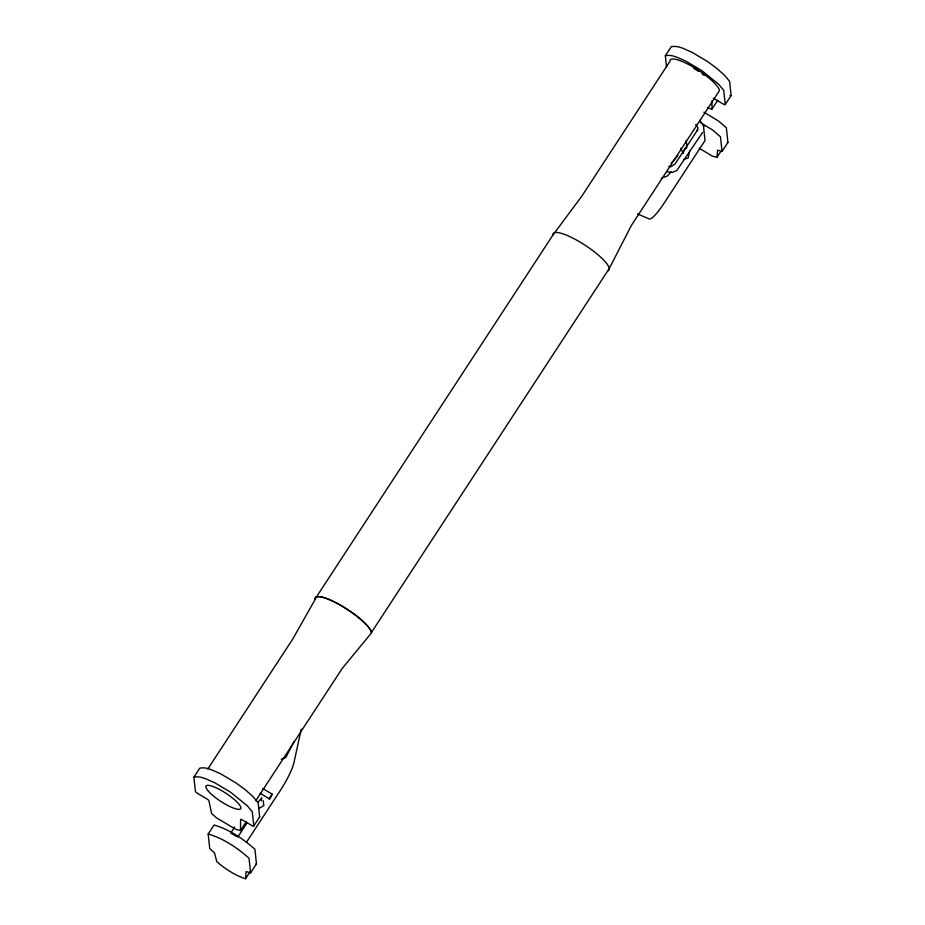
<?xml version="1.0" encoding="UTF-8"?>
<svg xmlns="http://www.w3.org/2000/svg" width="925" height="925" viewBox="0 0 925 925"><rect width="100%" height="100%" fill="white"/><g stroke="black" fill="none" stroke-linecap="round" stroke-linejoin="round"><path stroke-width="1.39" d="M240.477 830.534L240.593 819.434A2.763 0.636 33.2 0 1 242.778 820.174L251.531 825.366A2.763 0.636 33.2 0 0 253.785 825.944L259.659 816.948L258.144 802.784L253.184 796.818L245.634 790.031L236.025 782.932L220.335 773.635C213.837 771.045 207.05 766.559 199.765 768.189L193.892 777.185L195.406 791.349A2.763 0.636 33.2 0 0 197.823 793.534L206.587 798.726A2.763 0.636 33.2 0 1 208.888 800.645L211.548 813.387L216.427 817.804L235.956 829.367L240.477 830.534L246.351 821.539M707.405 107.924L711.938 109.092L712.019 100.767M245.541 878.75L246.166 871.57L250.594 872.865L256.468 863.869L254.907 849.243C243.171 838.813 229.169 829.332 214.057 825.031L208.171 834.026L209.744 848.653L214.461 852.781L216.808 861.718C225.157 868.91 235.042 875.397 245.541 878.75L249.947 872.009M699.184 148.289L712.481 156.175L717.002 157.308L717.615 150.127L722.032 151.411L727.917 142.427L726.345 127.789L718.69 121.163L703.902 112.179M689.738 150.694L688.119 158.002L683.598 159.493M301.261 729.12L293.953 762.639A27.6 4.995 -59.3 0 1 280.402 790.332L246.547 842.155M262.804 788.574L272.112 794.089L271.476 796.182L269.58 798.992L260.087 793.361M261.289 800.715L261.74 797.72L258.237 802.067M293.884 741.838L285.733 757.61L281.281 759.217M685.217 149.492L686.789 145.815L686.2 140.299M677.979 155.527L671.076 163.413M666.555 67.074L665.341 55.731L671.215 46.747C678.511 45.117 685.298 49.603 691.796 52.193L707.475 61.489L717.083 68.589L724.645 75.376L729.594 81.342L731.108 95.506L725.235 104.502A2.763 0.636 33.2 0 1 722.992 103.924L714.227 98.732A2.763 0.636 33.2 0 0 713.268 98.223M552.884 235.1L314.951 599.203A33.323 7.724 33.2 0 1 342.111 606.164A33.323 7.724 33.2 0 1 371.353 632.619L609.274 268.516L631.359 225.457L719.477 90.604A29.253 6.776 33.2 0 0 693.808 67.409A29.253 6.776 33.2 0 0 669.966 61.27L581.848 196.112L552.884 235.1A33.323 7.724 33.2 0 1 584.97 245.137A33.323 7.724 33.2 0 1 607.91 270.852M207.79 769.057L292.762 639.025L315.205 599.354A33.323 7.724 33.2 0 1 342.366 606.314A33.323 7.724 33.2 0 1 371.607 632.769L342.273 668.359L255.728 800.807M234.696 826.962L230.753 832.997L236.592 836.454M711.938 109.092L717.812 100.097M237.76 837.148L247.229 822.66M717.002 157.308L720.668 151.688M702.584 132.448L676.753 170.582L672.174 172.466L666.913 171.668M683.298 152.405L683.864 151.688M671.134 171.9L667.457 175.958L661.248 178.201M272.112 794.089L269.036 798.633L269.58 798.992M684.303 149.538L686.951 147.584M258.896 808.45L263.856 805.594L263.162 800.576M727.293 142.6L727.917 142.427M255.843 864.054L256.468 863.869M665.341 55.731C672.625 54.101 679.424 58.599 685.922 61.189L701.809 70.612L718.771 84.372L723.72 90.326L725.235 104.502M193.892 777.185C201.176 775.555 207.963 780.041 214.461 782.631L230.36 792.054L247.31 805.814L252.271 811.768L253.785 825.944M208.171 834.026C223.295 838.327 237.297 847.809 249.033 858.227L250.594 872.865M668.81 166.338L670.972 166.754L675.065 163.991L697.728 129.731L697.265 130.668L697.97 127.789L695.692 124.54M637.66 213.999L649.246 218.936A27.6 4.995 -59.3 0 0 664.069 203.211L705.023 140.542L703.324 124.678M700.364 122.551L712.817 130.148L720.471 136.784L722.032 151.411M699.751 120.273L704.064 126.424M680.8 148.312L683.367 153.411M259.659 816.948A2.763 0.636 33.2 0 1 259.382 817.168M693.819 68.427A25.53 5.92 33.2 0 1 698.618 71.433M702.087 73.838A25.53 5.92 33.2 0 1 704.283 75.468M731.108 95.506A2.763 0.636 33.2 0 1 730.022 95.518M208.541 791.384A20.697 4.798 33.2 0 0 238.87 809.363A20.697 4.798 33.2 0 0 222.74 791.291A20.697 4.798 33.2 0 0 208.541 791.384"/></g></svg>
